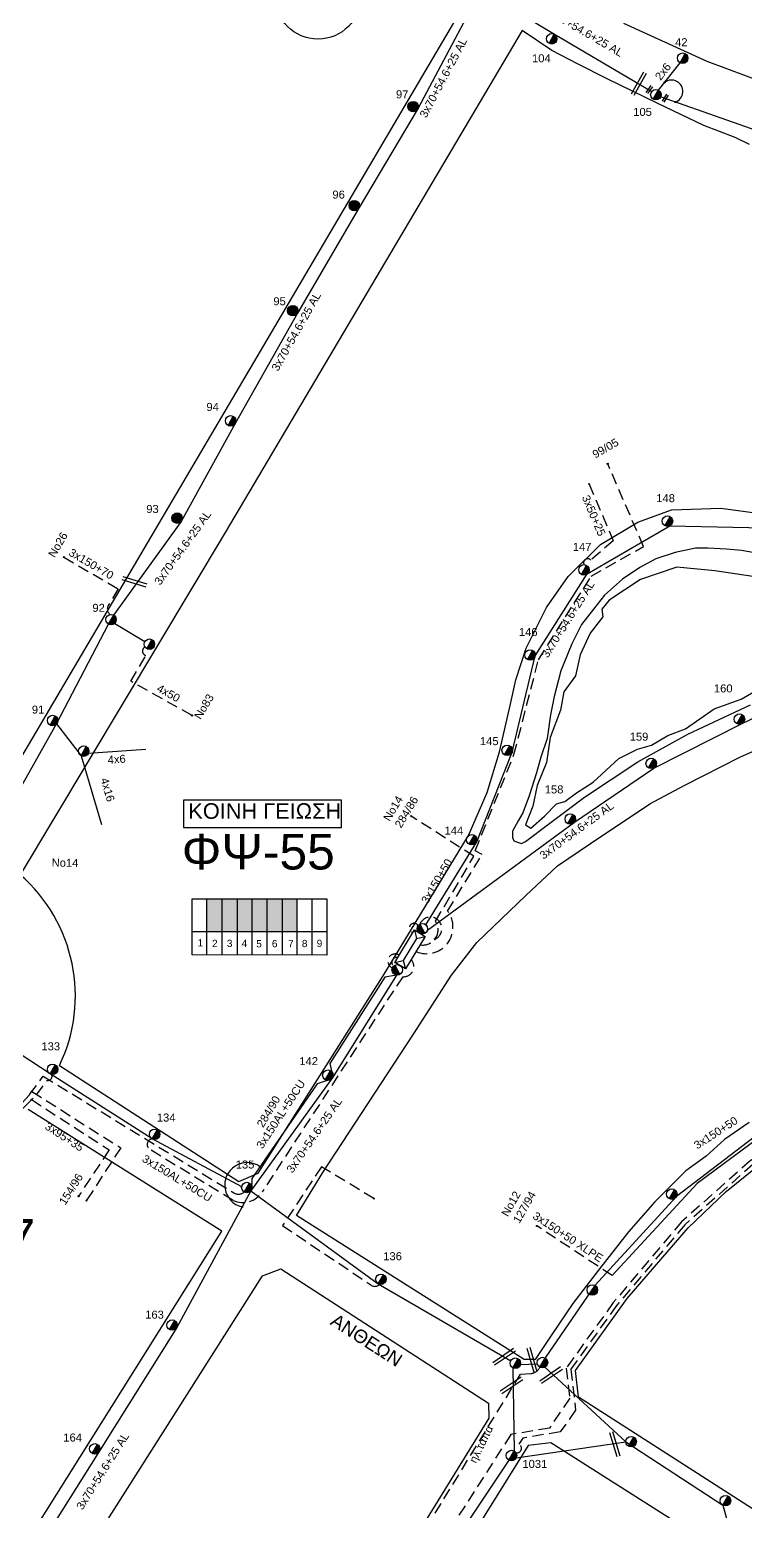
# Model space of a CAD drawing. Header units: millimetres. Extents: x 1421 to 11257, y 848 to 1896.
# Drawn here: x 10140.3 to 10301.2, y 1117.1 to 1450.4 of the extents above; entities that cross this region are included whole.
import ezdxf
from ezdxf.enums import TextEntityAlignment as Align

# ---------------------------------------------------------------- set-up
doc = ezdxf.new("R2010")
doc.units = ezdxf.units.MM
doc.linetypes.add('DASHED', pattern=[19.05, 12.7, -6.35])
for name, color, linetype, lineweight in [('.15AL', 7, 'DASHED', 30), ('2x6', 7, 'SYN_LINE', 30), ('3x150+50', 7, 'Continuous', 30), ('3x150+50 XLPE', 7, 'SYN_LINE', 30), ('3x150+70', 7, 'Continuous', 30), ('3x150+70AL', 7, 'DASHED', 30), ('3x50+25', 7, 'Continuous', 30), ('3x70+54.6+25 AL', 7, 'SYN_LINE', 30), ('4x16', 7, 'Continuous', 30), ('4x50', 7, 'Continuous', 30), ('4x6', 7, 'SYN_LINE', 30), ('Άγνωστα', 7, 'Continuous', 30), ('Καλωδια Χ.Τ 3x95+35', 7, 'DASHED', 30), ('Καλώδια ΧΤ   3x150AL+50CU', 7, 'DASHED', 30)]:
    doc.layers.add(name, color=color, linetype=linetype, lineweight=lineweight)
for name, color, linetype in [('Pillar OTE', 7, 'Continuous'), ('TEXT ΚΑΛΩΔΙΩΝ', 7, 'Continuous'), ('ΑΓΝΩΣΤΟ ΥΠΟΓΕΙΟ ΚΑΛΩΔΙΟ', 7, 'DASHED'), ('Επιγραφές - Σχήματα', 7, 'Continuous'), ('Μηχανική τομή', 7, 'Continuous'), ('Στύλος Ξύλινος', 7, 'Continuous'), ('Στύλος Ξύλινος @ 1', 7, 'Continuous'), ('Στύλος ΦΜ', 7, 'Continuous'), ('Στύλος ΦΜ @ 1', 7, 'Continuous'), ('Συνδέσεις', 7, 'Continuous'), ('Τομή', 7, 'Continuous'), ('Υποσταθμός εναέριος 2 στύλων', 7, 'Continuous'), ('Υποσταθμός πόλεως', 7, 'Continuous'), ('Υπόβαθρο ΔΕΗ', 7, 'Continuous')]:
    doc.layers.add(name, color=color, linetype=linetype)
doc.styles.add('arial', font='ARIAL.TTF', dxfattribs={"height": 3})
doc.styles.get("Standard").update_dxf_attribs({"font": 'ARIAL.TTF', "height": 1.8})
doc.linetypes.add('SYN_LINE', pattern='A,0.5,-0.0001,["/\\/\\/\\/",Standard,S=0.1,R=0,X=0,Y=-0.05],-0.25', length=0.7501)

# ---------------------------------------------------------------- blocks, each defined once
blk = doc.blocks.new('ΥΠΑΡΧΩΝ ΤΣΙΜΕΝΤΕΝΙΟΣ ΣΤΥΛΟΣ')
at = {"layer": 'Στύλος ΦΜ'}
blk.add_hatch(color=7, dxfattribs=at).paths.add_polyline_path([(-1.29, -2.28, 0.574793), (2.62, 0, 0.268822), (1.3, 2.27)])
at = {"layer": 'Στύλος ΦΜ', "color": 7}
blk.add_line((-1.29, -2.28), (1.3, 2.27), dxfattribs=at)
blk.add_circle((0, 0), 2.62, dxfattribs=at)
at = {"layer": 'Στύλος ΦΜ', "flags": 4}
for tag, p in [('ΑΡΙΘΜΟΣ', (-4.68, 8.05)), ('ΤΥΠΟΣ', (-4.91, 3.03))]:
    blk.add_attdef(tag, p, '', height=4, dxfattribs=at)
blk = doc.blocks.new('ΥΠΑΡΧΩΝ ΞΥΛΙΝΟΣ ΣΤΥΛΟΣ')
at = {"layer": 'Στύλος Ξύλινος'}
h = blk.add_hatch(color=7, dxfattribs=at)
h.paths.add_polyline_path([(-2.62, 0, 0.270008), (-1.29, -2.28), (1.3, 2.27, 0.576266)])
h.paths.add_polyline_path([(-1.29, -2.28, 0.574793), (2.62, 0, 0.268822), (1.3, 2.27)])
at = {"layer": 'Στύλος Ξύλινος', "color": 7}
blk.add_line((-1.29, -2.28), (1.3, 2.27), dxfattribs=at)
blk.add_circle((0, 0), 2.62, dxfattribs=at)
at = {"layer": 'Στύλος Ξύλινος', "color": 1, "flags": 4}
for tag, p in [('ΑΡΙΘΜΟΣ', (-4.91, 8.6)), ('ΤΥΠΟΣ', (-4.85, 3.39))]:
    blk.add_attdef(tag, p, '', height=4, dxfattribs=at)
blk = doc.blocks.new('_ΣΥΝΔΕΣΗ')
at = {"layer": 'Συνδέσεις', "linetype": 'SYN_LINE', "ltscale": 40}
blk.add_hatch(color=256, dxfattribs=at).paths.add_polyline_path([(0.5, 0, 1), (-0.5, 0, 1)])
at = {"layer": 'Συνδέσεις'}
blk.add_circle((0, 0), 0.5, dxfattribs=at)
blk = doc.blocks.new('ΥΠΟΣΤΑΘΜΟΣ ΕΝΑΕΡΙΟΣ ΕΠΙ 2 ΣΤΥΛΩΝ')
at = {"layer": 'Υποσταθμός εναέριος 2 στύλων', "linetype": 'Continuous'}
for points in [[(-11.97, -2.11, 0.574793), (-8.45, -0.07, 0.268822), (-9.64, 1.98)], [(9.68, -2.15, 0.574793), (13.19, -0.1, 0.268822), (12.01, 1.95)]]:
    blk.add_hatch(color=256, dxfattribs=at).paths.add_polyline_path(points)
for p, q in [((-11.97, -2.11), (-9.64, 1.98)), ((9.68, -2.15), (12.01, 1.95))]:
    blk.add_line(p, q, dxfattribs=at)
for centre in [(-10.81, -0.07), (10.84, -0.1)]:
    blk.add_circle(centre, 2.36, dxfattribs=at)
at = {"layer": 'Υποσταθμός πόλεως', "linetype": 'Continuous', "ltscale": 40}
blk.add_lwpolyline([(-8.57, 2.82), (8.57, 2.82), (8.57, -2.82), (-8.57, -2.82)], close=True, dxfattribs=at)
for points in [[(-5.75, 0), (-8.57, 2.82)], [(-8.57, -2.82), (-5.75, 0)], [(-5.75, 0), (5.75, 0)], [(5.75, 0), (8.57, 2.82)], [(8.57, -2.82), (5.75, 0)]]:
    blk.add_lwpolyline(points, dxfattribs=at)
at = {"layer": 'Υποσταθμός εναέριος 2 στύλων', "ltscale": 40, "flags": 1}
for tag, p in [('ΜΕΤΑΣΧΗΜΑΤΙΣΜΟΣ', (14.09, 2.51)), ('ΙΣΧΥΣ', (14.07, -0.28)), ('ΑΡΙΘΜΟΣ', (14.19, -3))]:
    blk.add_attdef(tag, p, '', height=1.8, dxfattribs=at)
blk = doc.blocks.new('ΤΟΜΗ')
at = {"layer": 'Τομή', "ltscale": 40}
for p, q in [((11.3, -0.6), (-11.4, -0.6)), ((11.3, -3.4), (-11.4, -3.4))]:
    blk.add_line(p, q, dxfattribs=at)
blk = doc.blocks.new('A$C01BB34F8')
at = {"layer": 'Άγνωστα', "color": 7}
note = blk.add_mtext_dynamic_manual_height_columns('ηλ.ταπα\\P', width=1.8, gutter_width=12.5, heights=[0.0453, 0], dxfattribs=dict(at, insert=(0.37, 2.43), char_height=1.8, attachment_point=1, rotation=2.4309))
for column, words in zip(note.columns.linked_columns, ['\\P']):
    column.text = words
blk = doc.blocks.new('ΜΗΧΑΝΙΚΗ ΤΟΜΗ')
at = {"layer": 'Μηχανική τομή', "ltscale": 40}
for p, q in [((-3.8, 1.2), (3.8, 1.2)), ((3.8, -0.3), (-3.8, -0.3))]:
    blk.add_line(p, q, dxfattribs=at)

msp = doc.modelspace()

# ---------------------------------------------------------------- hatches: boundary and pattern name
at = {"layer": 'Καλώδια ΧΤ   3x150AL+50CU', "linetype": 'DASHED', "lineweight": -3, "ltscale": 0.2}
h = msp.add_hatch(color=27, dxfattribs=at)
h.dxf.hatch_style = 1
h.paths.add_polyline_path([(10183.57, 1254.91), (10180.13, 1254.92), (10180.13, 1247.55), (10183.57, 1247.55)])
h = msp.add_hatch(color=6, dxfattribs=at)
h.dxf.hatch_style = 1
h.paths.add_polyline_path([(10183.57, 1247.55), (10187.01, 1247.55), (10187.01, 1254.91), (10183.57, 1254.91)])
h = msp.add_hatch(color=133, dxfattribs=at)
h.dxf.hatch_style = 1
h.paths.add_polyline_path([(10190.3, 1254.91), (10187.01, 1254.91), (10187.01, 1247.55), (10190.3, 1247.54)])
h = msp.add_hatch(color=30, dxfattribs=at)
h.dxf.hatch_style = 1
h.paths.add_polyline_path([(10193.6, 1254.91), (10190.3, 1254.91), (10190.3, 1247.55), (10193.6, 1247.54)])
h = msp.add_hatch(color=62, dxfattribs=at)
h.dxf.hatch_style = 1
h.paths.add_polyline_path([(10193.69, 1247.54), (10197.09, 1247.54), (10197.09, 1254.91), (10193.69, 1254.91)])
h = msp.add_hatch(color=151, dxfattribs=at)
h.dxf.hatch_style = 1
h.paths.add_polyline_path([(10197.09, 1247.54), (10200.48, 1247.54), (10200.48, 1254.91), (10197.09, 1254.91)])

# ---------------------------------------------------------------- linework, layer by layer
at = {"layer": '.15AL', "color": 6, "linetype": 'DASHED', "lineweight": -3, "ltscale": 0.2}
msp.add_lwpolyline([(10217.66, 1187.48), (10205.89, 1194.65), (10197.12, 1181.43), (10216.79, 1168.2, 0.403969), (10219, 1168.18, 9.191715)], format="xyb", dxfattribs=at)
at = {"lineweight": -3, "ltscale": 0.2}
msp.add_circle((10205.1, 1457.96), 9.67, dxfattribs=at)
at = {"layer": '2x6', "color": 27, "linetype": 'SYN_LINE', "lineweight": -3, "ltscale": 10}
msp.add_lwpolyline([(10281.64, 1436.8), (10286.5, 1442.97)], dxfattribs=at)
at = {"layer": '3x150+50', "color": 151, "linetype": 'DASHED', "lineweight": -3, "ltscale": 0.2}
msp.add_lwpolyline([(10227.14, 1243.05, 0.768237), (10234.24, 1252.17), (10241.99, 1264.86), (10240.47, 1265.73), (10249.16, 1287.35), (10254.67, 1308.7), (10266.52, 1327.48), (10278.3, 1334.19), (10270.23, 1352.74)], format="xyb", dxfattribs=at)
at = {"layer": '3x150+50', "color": 62, "linetype": 'DASHED', "lineweight": -3, "ltscale": 0.2}
msp.add_lwpolyline([(10228.07, 1244.57, 0.65939), (10231.54, 1249.86), (10240.16, 1264.49), (10226.06, 1273.5)], format="xyb", dxfattribs=at)
at = {"layer": '3x150+50', "color": 206, "linetype": 'DASHED', "lineweight": -3, "ltscale": 0.2}
msp.add_lwpolyline([(10140.78, 1211.57), (10160.75, 1198.9), (10153.07, 1187.04)], dxfattribs=at)
at = {"layer": '3x150+50', "color": 62, "linetype": 'DASHED', "lineweight": -3, "ltscale": 0.2}
msp.add_arc((10230.37, 1248.21), 2.58, 292.6683, 157.6113, dxfattribs=at)
at = {"layer": '3x150+50', "color": 30, "linetype": 'DASHED', "lineweight": -3, "ltscale": 0.2}
msp.add_arc((10226.68, 1248.37), 1.04, 27.1323, 258.0314, dxfattribs=at)
at = {"layer": '3x150+50', "color": 133, "linetype": 'DASHED', "lineweight": -3, "ltscale": 0.2}
msp.add_arc((10222.46, 1240.87), 1.64, 56.854, 247.4903, dxfattribs=at)
at = {"layer": '3x150+50', "color": 6, "linetype": 'DASHED', "lineweight": -3, "ltscale": 0.2}
msp.add_arc((10222.82, 1240.61), 1.12, 79.0027, 229.5998, dxfattribs=at)
at = {"layer": '3x150+50 XLPE', "color": 2, "linetype": 'DASHED', "lineweight": -3, "ltscale": 0.2}
msp.add_lwpolyline([(10271.24, 1170.15), (10254.32, 1181.33)], dxfattribs=at)
at = {"layer": '3x150+70', "color": 151, "linetype": 'DASHED', "lineweight": -3, "ltscale": 0.2}
msp.add_lwpolyline([(10147.98, 1331.78), (10160.16, 1324.64), (10157.96, 1320.88, 0.376875), (10158.35, 1318.87, 3.695546)], format="xyb", dxfattribs=at)
at = {"layer": '3x150+70AL', "color": 206, "linetype": 'DASHED', "lineweight": -3, "ltscale": 0.2}
msp.add_lwpolyline([(10100.12, 1202.07, 0.314076), (10138.56, 1208.95), (10140.28, 1210.9), (10143.35, 1215), (10186.2, 1188.76, 0.328952), (10188.54, 1188.96)], format="xyb", dxfattribs=at)
at = {"layer": '3x150+70AL', "color": 1, "linetype": 'DASHED', "lineweight": -3, "ltscale": 0.2}
msp.add_lwpolyline([(10108.58, 1194.52), (10111.88, 1194.44, -0.512235), (10113.9, 1197.94, 0.202707), (10139.27, 1208.25), (10141.79, 1210.84), (10144.22, 1214.07, 0.600838), (10145.23, 1215.4)], format="xyb", dxfattribs=at)
at = {"layer": '3x50+25', "color": 62, "linetype": 'DASHED', "lineweight": -3, "ltscale": 0.2}
msp.add_lwpolyline([(10266.07, 1348.19), (10271.48, 1335.44), (10266.42, 1331.12, 0.879903), (10264.91, 1330.09, 3.95066)], format="xyb", dxfattribs=at)
at = {"layer": '3x70+54.6+25 AL', "color": 133, "linetype": 'SYN_LINE', "lineweight": -3, "ltscale": 15}
for points in [[(10237.77, 1461.77), (10258.24, 1449.38), (10280.16, 1436.54)], [(10222.74, 1237.76), (10220.15, 1237.32), (10207.78, 1217.89), (10208.41, 1214.79)], [(10208.09, 1214.34), (10204.93, 1213.29), (10190.24, 1192), (10190.13, 1189.38)], [(10190.02, 1189.22), (10173.37, 1158.52), (10155.78, 1130.37), (10139.25, 1104.12), (10122.93, 1078.93), (10107.51, 1053.85), (10100.95, 1043.53), (10091.05, 1030.3)]]:
    msp.add_lwpolyline(points, dxfattribs=at)
at = {"layer": '3x70+54.6+25 AL', "color": 151, "linetype": 'SYN_LINE', "lineweight": -3, "ltscale": 15}
for points in [[(10238.98, 1454.24), (10227.62, 1432.75), (10214.37, 1410.43), (10200.47, 1386.65), (10186.47, 1361.81), (10174.36, 1339.81), (10159.17, 1318.74)], [(10109.04, 1241.54), (10130.59, 1266.39), (10146.34, 1294.24), (10158.01, 1316.69)]]:
    msp.add_lwpolyline(points, dxfattribs=at)
at = {"layer": '3x70+54.6+25 AL', "color": 27, "linetype": 'SYN_LINE', "lineweight": -3, "ltscale": 15}
for points in [[(10466.63, 1422.1), (10462.74, 1421.54), (10443.68, 1418.8), (10418.6, 1416.63), (10390.63, 1415.48), (10360.24, 1416.72), (10330.03, 1421.11), (10305.33, 1427.15), (10282.14, 1435.31)], [(10187.95, 1190.13), (10167.8, 1200.93), (10144.86, 1215.54), (10108.52, 1239.35), (10084.67, 1254.6), (10065.94, 1265.61), (10049.62, 1276.39)], [(10344.11, 1219.9), (10311.12, 1207.34), (10285.68, 1187.92), (10267.37, 1167.95), (10256.15, 1151.63)]]:
    msp.add_lwpolyline(points, dxfattribs=at)
at = {"layer": '3x70+54.6+25 AL', "color": 62, "linetype": 'SYN_LINE', "lineweight": -3, "ltscale": 15}
msp.add_lwpolyline([(10229.34, 1249.05), (10240.78, 1267.76), (10248.75, 1287.92), (10253.93, 1309.54), (10265.63, 1328), (10284.19, 1338.82), (10305.47, 1338.33), (10326, 1332.56), (10351.52, 1327.87)], dxfattribs=at)
at = {"layer": '3x70+54.6+25 AL', "color": 30, "linetype": 'SYN_LINE', "lineweight": -3, "ltscale": 15}
msp.add_lwpolyline([(10229.71, 1247.9), (10262.78, 1272.19), (10280.58, 1284.34), (10300.59, 1294.41), (10316.29, 1301.85), (10334.86, 1308.38), (10349.88, 1313.53), (10367.12, 1324.97), (10387.82, 1325.2), (10416.02, 1328.74), (10436.09, 1337.59)], dxfattribs=at)
at = {"layer": '3x70+54.6+25 AL', "color": 151, "linetype": 'SYN_LINE', "lineweight": -3, "ltscale": 10}
msp.add_lwpolyline([(10159.42, 1316.88), (10166.18, 1312.79)], dxfattribs=at)
at = {"layer": '3x70+54.6+25 AL', "color": 6, "linetype": 'SYN_LINE', "lineweight": -3, "ltscale": 15}
msp.add_lwpolyline([(10222.74, 1237.76), (10208.41, 1214.79), (10190.02, 1189.22), (10218.66, 1168.31), (10248.42, 1150.99)], dxfattribs=at)
at = {"layer": '3x70+54.6+25 AL', "color": 2, "linetype": 'Continuous', "lineweight": -3, "ltscale": 0.2}
msp.add_lwpolyline([(10340, 1216.77), (10333.1, 1215), (10323.6, 1211.57), (10314.97, 1207.55), (10309.97, 1204.53), (10304.24, 1201.13), (10304.24, 1201.13), (10290.37, 1190.86), (10290.37, 1190.86), (10271.24, 1170.15), (10271.24, 1170.15), (10271.24, 1170.15)], dxfattribs=at)
at = {"layer": '3x70+54.6+25 AL', "color": 27, "linetype": 'SYN_LINE', "lineweight": -3, "ltscale": 5}
msp.add_lwpolyline([(10254.44, 1150.27), (10250.59, 1150.12)], dxfattribs=at)
at = {"layer": '3x70+54.6+25 AL', "color": 1, "linetype": 'SYN_LINE', "lineweight": -3, "ltscale": 15}
for points in [[(10248.88, 1149.42), (10249.18, 1130.7)], [(10249.66, 1129.17), (10274.32, 1132.74)], [(10248.02, 1128.65), (10230.41, 1102.2), (10212.19, 1072.73), (10194.66, 1043.87)]]:
    msp.add_lwpolyline(points, dxfattribs=at)
at = {"layer": '3x70+54.6+25 AL', "color": 5, "linetype": 'SYN_LINE', "lineweight": -3, "ltscale": 15}
msp.add_lwpolyline([(10256.07, 1149.54), (10274.32, 1132.74), (10296.13, 1118.5), (10300.73, 1101.65)], dxfattribs=at)
at = {"layer": '4x16', "color": 151, "linetype": 'SYN_LINE', "lineweight": -3, "ltscale": 15}
msp.add_lwpolyline([(10146.34, 1294.24), (10151.86, 1287.1), (10156.4, 1271.62)], dxfattribs=at)
at = {"layer": '4x50', "color": 151, "linetype": 'DASHED', "lineweight": -3, "ltscale": 0.2}
msp.add_lwpolyline([(10176.79, 1296.16), (10163.06, 1303.84), (10166.39, 1309.63, -0.663048), (10166.21, 1311.56, 16.963286)], format="xyb", dxfattribs=at)
at = {"layer": '4x6', "color": 151, "linetype": 'SYN_LINE', "lineweight": -3, "ltscale": 15}
msp.add_lwpolyline([(10153.52, 1287.65), (10166.39, 1288.6)], dxfattribs=at)
at = {"layer": 'Pillar OTE', "lineweight": -3, "ltscale": 40}
for points in [[(10176.8, 1242.28), (10176.8, 1254.92), (10207.13, 1254.91), (10207.13, 1242.25), (10176.8, 1242.28)], [(10180.13, 1242.27), (10180.13, 1254.92)], [(10183.57, 1242.27), (10183.57, 1254.91)], [(10187.01, 1242.27), (10187.01, 1254.91)], [(10190.3, 1242.26), (10190.3, 1254.91)], [(10193.69, 1242.26), (10193.69, 1254.91)], [(10197.09, 1242.26), (10197.09, 1254.91)], [(10200.42, 1242.25), (10200.42, 1254.91)], [(10203.81, 1242.25), (10203.81, 1254.91)], [(10176.8, 1247.56), (10207.13, 1247.53)]]:
    msp.add_lwpolyline(points, dxfattribs=at)
at = {"layer": 'ΑΓΝΩΣΤΟ ΥΠΟΓΕΙΟ ΚΑΛΩΔΙΟ', "color": 27, "linetype": 'DASHED', "lineweight": -3, "ltscale": 0.2}
msp.add_lwpolyline([(10175.98, 1026.54), (10176.84, 1028.93), (10181.62, 1036.95), (10184.47, 1041.25), (10189.04, 1048.01), (10227.44, 1110.22), (10250.63, 1147.96), (10252.99, 1148.15, 0.277838), (10254.98, 1149.58, 2.290705)], format="xyb", dxfattribs=at)
at = {"layer": 'Επιγραφές - Σχήματα', "color": 206, "lineweight": -3}
msp.add_lwpolyline([(10174.87, 1270.93), (10210.38, 1270.93), (10210.38, 1277.1), (10174.87, 1277.1)], close=True, dxfattribs=at)
at = {"layer": 'Καλωδια Χ.Τ 3x95+35', "color": 1, "linetype": 'DASHED', "lineweight": -3, "ltscale": 0.2}
msp.add_lwpolyline([(10140.72, 1209.74), (10158.17, 1198.43), (10151.3, 1188.02)], dxfattribs=at)
at = {"layer": 'Καλώδια ΧΤ   3x150AL+50CU', "color": 27, "linetype": 'DASHED', "lineweight": -3, "ltscale": 0.2}
msp.add_lwpolyline([(10226.05, 1241.26, -0.685236), (10224.15, 1237.4), (10192.57, 1189, -0.369747), (10186.02, 1187.09), (10167.34, 1198.51, -0.689839), (10167.8, 1200.93, -1.113629)], format="xyb", dxfattribs=at)
at = {"layer": 'Καλώδια ΧΤ   3x150AL+50CU', "color": 133, "linetype": 'DASHED', "lineweight": -3, "ltscale": 0.2}
msp.add_lwpolyline([(10363.29, 1189.68, 0.566834), (10366.11, 1188.3, 0.54076), (10372.51, 1195.99), (10377.4, 1203.59), (10374.12, 1210.11), (10371.92, 1220.91), (10326.05, 1208.12), (10313.74, 1203.08), (10302.29, 1195.99), (10286.86, 1182.29), (10271.49, 1164.09), (10260.92, 1149.37), (10261.71, 1142.6), (10257.16, 1135.85), (10248.45, 1134.42), (10218.1, 1087.09), (10233.34, 1076.89)], format="xyb", dxfattribs=at)
at = {"layer": 'Καλώδια ΧΤ   3x150AL+50CU', "color": 1, "linetype": 'DASHED', "lineweight": -3, "ltscale": 0.2}
msp.add_lwpolyline([(10363.93, 1190.67, 0.566834), (10366.75, 1189.29, 0.506562), (10371.84, 1196.43), (10376.38, 1203.48), (10373.14, 1209.92), (10371.16, 1219.66), (10326.38, 1207.17), (10314.2, 1202.18), (10302.89, 1195.18), (10287.57, 1181.59), (10272.28, 1163.48), (10261.95, 1149.1), (10263.03, 1139.89), (10259.58, 1135.01), (10251.12, 1133.6), (10250.29, 1132.25, -0.869013), (10249.6, 1130.3, 10.969836)], format="xyb", dxfattribs=at)
at = {"layer": 'Υπόβαθρο ΔΕΗ', "lineweight": -3, "ltscale": 0.1}
for points in [[(10273.77, 1451.88), (10292.53, 1443.36), (10310.24, 1436.72), (10321.31, 1432.57), (10329.75, 1430.92), (10343.3, 1428.28), (10362.46, 1425.63), (10382.84, 1424.55), (10399.1, 1424.66), (10416.73, 1425.17), (10431.9, 1426.58), (10445.48, 1428.59), (10454.42, 1430.39), (10459.79, 1436.5), (10441.19, 1503.87)], [(10127.03, 1266.97), (10134.55, 1280.18), (10236.4, 1453.26)], [(10302.13, 1424.61), (10298.86, 1426.17), (10291.88, 1428.85), (10281.51, 1433.79), (10270.11, 1439.34), (10263.45, 1442.72), (10257.65, 1445.77), (10251, 1450.23), (10184.27, 1337.32), (10138.18, 1260.33)], [(10146.99, 1217.44), (10187.28, 1191.33), (10191.63, 1193.22), (10219.75, 1237.6), (10228.2, 1251.51), (10238.96, 1269.19), (10243.16, 1278.85), (10245.94, 1287.98), (10248.3, 1298.41), (10249.61, 1304.19), (10251.92, 1311.28), (10256.49, 1320.44), (10261.31, 1327.44), (10268.6, 1334.64), (10277.02, 1339.67), (10284.58, 1342.41), (10295.64, 1342.77), (10303.95, 1341.68)], [(10306.25, 1332.24), (10300.33, 1333.29), (10296.93, 1333.59), (10292.78, 1333.76), (10289.96, 1333.76), (10285.38, 1332.79), (10281.05, 1331.39), (10277.42, 1329.42), (10273.59, 1326.82), (10269.54, 1323.23), (10267.07, 1320.1), (10264.34, 1316.64), (10262.15, 1312.25), (10259.68, 1306.16), (10258.19, 1300.46), (10257.41, 1296.3), (10256.6, 1290.97), (10255.21, 1286.78), (10254.23, 1283.27), (10252.58, 1278.07), (10251.13, 1274.25), (10250.07, 1272.47), (10248.83, 1270.1), (10248.83, 1268.72), (10249.11, 1267.93), (10249.99, 1267.64), (10250.88, 1267.34), (10251.77, 1267.82), (10256.93, 1271.73), (10265.01, 1277.8), (10277, 1285.7), (10288.25, 1291.98), (10302.32, 1298.55)], [(10302.87, 1327.4), (10294.29, 1328.72), (10285.8, 1329.48), (10277.6, 1326.74), (10270.53, 1322.13), (10268.88, 1320.04), (10269.17, 1318.36), (10266.27, 1314.67), (10264.03, 1309.83), (10263, 1305.09), (10260.34, 1301.46), (10259.63, 1297.33), (10257.3, 1291.23), (10256.5, 1285.61), (10254.4, 1280.39), (10253.42, 1275.76), (10251.74, 1271.52), (10252.95, 1270.82), (10256.03, 1273.47), (10258.74, 1276.27), (10260.61, 1276.83), (10263.22, 1278.79), (10266.95, 1281.12), (10272.75, 1286.46), (10276.95, 1288.55), (10280.08, 1289.44), (10283.72, 1291.68), (10287.74, 1293.17), (10294.15, 1297.62), (10300.21, 1299.86), (10304.51, 1302.33)], [(10302.03, 1204.6), (10296.47, 1200.74), (10292.36, 1197.04), (10287.8, 1193.73), (10280.84, 1186.74), (10274.9, 1180.02), (10268.41, 1171.66), (10262.36, 1163.88), (10257.51, 1156.67), (10253.9, 1151.31), (10251.42, 1151.28), (10200.29, 1183.71), (10206.23, 1193.38), (10226.59, 1224.45), (10235.09, 1237.76), (10240.79, 1245.06), (10251.8, 1255.69), (10258.98, 1262.3), (10266.37, 1267.39), (10279.7, 1276.28), (10287.41, 1280.43), (10300.09, 1286.86), (10321.11, 1296.07)], [(10345.75, 1169.04), (10311.7, 1117.51), (10305.72, 1115.83), (10280.35, 1132.13), (10263.7, 1142.83), (10262.99, 1148.84), (10274.59, 1164.98), (10288.29, 1180.89), (10296.85, 1189.06), (10303.49, 1194.38), (10314.65, 1201.29), (10326.7, 1206.22), (10339.04, 1210.3), (10352.73, 1213.91), (10370.39, 1218.41), (10372.16, 1209.72), (10353.53, 1180.82), (10345.75, 1169.04)], [(10089.66, 1030.62), (10183.52, 1180.16), (10139.98, 1207.54)], [(10278.73, 1072.22), (10299.22, 1098.89), (10297.43, 1107.1), (10281.28, 1117.4), (10257.48, 1132.57), (10252.32, 1131.96), (10213.94, 1070.19), (10191.63, 1036.01), (10182.72, 1019.39), (10176.77, 1004.69), (10167.39, 972.82), (10162.91, 951.81), (10160.04, 934.65), (10158.33, 924.81), (10157.27, 918.65), (10160.57, 916.84), (10170.66, 930.44), (10185.78, 949.65), (10204.43, 974.51), (10245.9, 1029.5), (10278.73, 1072.22)]]:
    msp.add_lwpolyline(points, dxfattribs=at)
msp.add_lwpolyline([(10151.42, 933.01), (10097.49, 1021.87), (10137.38, 1083.03), (10192.66, 1170.13), (10196.78, 1171.67), (10243.46, 1141.49), (10243.51, 1138.1), (10218.82, 1098), (10186.73, 1045.76), (10180.24, 1035.87), (10176.01, 1029.09), (10173.05, 1021.85), (10167.2, 1006.78), (10162.9, 991.22), (10158.97, 974.07), (10156.77, 963.52), (10154.93, 954.69), (10153.58, 943.63)], close=True, dxfattribs=at)
at = {"layer": 'Υπόβαθρο ΔΕΗ', "lineweight": -3}
for centre, radius, start, end in [((10284.58, 1436.54), 2.55, 290.135, 127.4122), ((10189.19, 1190.52), 5.05, 55.1274, 257.0326)]:
    msp.add_arc(centre, radius, start, end, dxfattribs=at)
at = {"layer": 'Υπόβαθρο ΔΕΗ', "lineweight": -3, "ltscale": 0.1}
msp.add_arc((10114.4, 1233.09), 36.16, 334.3511, 48.8691, dxfattribs=at)

# ---------------------------------------------------------------- block references
at = {"layer": '3x150+50 XLPE', "color": 7, "linetype": 'DASHED', "lineweight": -3, "ltscale": 0.2, "rotation": 61.27270376043213}
msp.add_blockref('A$C01BB34F8', (10234.6, 1114.31), dxfattribs=at)
at = {"layer": 'Μηχανική τομή', "lineweight": -3, "xscale": 0.2499999999999677, "yscale": 0.2499999999999677, "zscale": 0.2499999999999677}
for p, rotation in [((10279.67, 1436.89), 52.3459720194521), ((10283.28, 1434.95), 57.70694174650547)]:
    msp.add_blockref('ΜΗΧΑΝΙΚΗ ΤΟΜΗ', p, dxfattribs=dict(at, rotation=rotation))
at = {"layer": 'Στύλος Ξύλινος @ 1', "lineweight": -3, "ltscale": 40}
ref = msp.add_blockref('ΥΠΑΡΧΩΝ ΞΥΛΙΝΟΣ ΣΤΥΛΟΣ', (10226.5, 1433.11), dxfattribs=dict(at, xscale=0.4499999999998181, yscale=0.4499999999998181, zscale=0.4499999999998181))
ref.add_attrib('ΑΡΙΘΜΟΣ', '97', (10222.63, 1434.97), dxfattribs={"layer": 'Στύλος Ξύλινος', "height": 1.8, "flags": 4})
ref = msp.add_blockref('ΥΠΑΡΧΩΝ ΞΥΛΙΝΟΣ ΣΤΥΛΟΣ', (10213.26, 1410.85), dxfattribs=dict(at, xscale=0.4499999999998181, yscale=0.4499999999998181, zscale=0.4499999999998181))
ref.add_attrib('ΑΡΙΘΜΟΣ', '96', (10208.34, 1412.42), dxfattribs={"layer": 'Στύλος Ξύλινος', "height": 1.8, "flags": 4})
ref = msp.add_blockref('ΥΠΑΡΧΩΝ ΞΥΛΙΝΟΣ ΣΤΥΛΟΣ', (10199.43, 1387.21), dxfattribs=dict(at, xscale=0.4499999999998181, yscale=0.4499999999998181, zscale=0.4499999999998181))
ref.add_attrib('ΑΡΙΘΜΟΣ', '95', (10195.07, 1388.43), dxfattribs={"layer": 'Στύλος Ξύλινος', "height": 1.8, "flags": 4})
ref = msp.add_blockref('ΥΠΑΡΧΩΝ ΞΥΛΙΝΟΣ ΣΤΥΛΟΣ', (10173.44, 1340.55), dxfattribs=dict(at, xscale=0.4499999999998181, yscale=0.4499999999998181, zscale=0.4499999999998181))
ref.add_attrib('ΑΡΙΘΜΟΣ', '93', (10166.5, 1341.7), dxfattribs={"layer": 'Στύλος Ξύλινος', "height": 1.8, "flags": 4})
at = {"layer": 'Στύλος ΦΜ @ 1', "color": 1, "lineweight": -3, "ltscale": 40}
ref = msp.add_blockref('ΥΠΑΡΧΩΝ ΤΣΙΜΕΝΤΕΝΙΟΣ ΣΤΥΛΟΣ', (10257.65, 1448.36), dxfattribs=dict(at, xscale=0.4499999999998181, yscale=0.4499999999998181, zscale=0.4499999999998181))
ref.add_attrib('ΑΡΙΘΜΟΣ', '104', (10253.22, 1443.08), dxfattribs={"layer": 'Στύλος ΦΜ', "height": 1.8, "flags": 4})
ref = msp.add_blockref('ΥΠΑΡΧΩΝ ΤΣΙΜΕΝΤΕΝΙΟΣ ΣΤΥΛΟΣ', (10287.09, 1444), dxfattribs=dict(at, xscale=0.4499999999998181, yscale=0.4499999999998181, zscale=0.4499999999998181))
ref.add_attrib('ΑΡΙΘΜΟΣ', '42', (10285.39, 1446.7), dxfattribs={"layer": 'Στύλος ΦΜ', "height": 1.8, "flags": 4})
ref = msp.add_blockref('ΥΠΑΡΧΩΝ ΤΣΙΜΕΝΤΕΝΙΟΣ ΣΤΥΛΟΣ', (10281.06, 1435.78), dxfattribs=dict(at, xscale=0.4499999999998181, yscale=0.4499999999998181, zscale=0.4499999999998181))
ref.add_attrib('ΑΡΙΘΜΟΣ', '105', (10275.97, 1431.02), dxfattribs={"layer": 'Στύλος ΦΜ', "height": 1.8, "flags": 4})
ref = msp.add_blockref('ΥΠΑΡΧΩΝ ΤΣΙΜΕΝΤΕΝΙΟΣ ΣΤΥΛΟΣ', (10185.47, 1362.43), dxfattribs=dict(at, xscale=0.4499999999998181, yscale=0.4499999999998181, zscale=0.4499999999998181))
ref.add_attrib('ΑΡΙΘΜΟΣ', '94', (10180.02, 1364.66), dxfattribs={"layer": 'Στύλος ΦΜ', "height": 1.8, "flags": 4})
ref = msp.add_blockref('ΥΠΑΡΧΩΝ ΤΣΙΜΕΝΤΕΝΙΟΣ ΣΤΥΛΟΣ', (10283.66, 1339.87), dxfattribs=dict(at, xscale=0.4499999999998181, yscale=0.4499999999998181, zscale=0.4499999999998181))
ref.add_attrib('ΑΡΙΘΜΟΣ', '148', (10281.15, 1344.14), dxfattribs={"layer": 'Στύλος ΦΜ', "height": 1.8, "flags": 4})
ref = msp.add_blockref('ΥΠΑΡΧΩΝ ΤΣΙΜΕΝΤΕΝΙΟΣ ΣΤΥΛΟΣ', (10264.89, 1328.91), dxfattribs=dict(at, xscale=0.4499999999998181, yscale=0.4499999999998181, zscale=0.4499999999998181))
ref.add_attrib('ΑΡΙΘΜΟΣ', '147', (10262.38, 1333.18), dxfattribs={"layer": 'Στύλος ΦΜ', "height": 1.8, "flags": 4})
ref = msp.add_blockref('ΥΠΑΡΧΩΝ ΤΣΙΜΕΝΤΕΝΙΟΣ ΣΤΥΛΟΣ', (10158.59, 1317.72), dxfattribs=dict(at, xscale=0.4499999999998181, yscale=0.4499999999998181, zscale=0.4499999999998181))
ref.add_attrib('ΑΡΙΘΜΟΣ', '92', (10154.39, 1319.47), dxfattribs={"layer": 'Στύλος ΦΜ', "height": 1.8, "flags": 4})
at = {"layer": 'Στύλος ΦΜ @ 1', "color": 1, "lineweight": -3, "ltscale": 40, "xscale": 0.4499999999998181, "yscale": 0.4499999999998181, "zscale": 0.4499999999998181}
for p in [(10167.2, 1312.19), (10152.44, 1288.13), (10284.65, 1188.49), (10266.78, 1166.93), (10249.46, 1150.45), (10255.57, 1150.6), (10275.5, 1132.81), (10296.71, 1119.53)]:
    msp.add_blockref('ΥΠΑΡΧΩΝ ΤΣΙΜΕΝΤΕΝΙΟΣ ΣΤΥΛΟΣ', p, dxfattribs=at)
at = {"layer": 'Στύλος ΦΜ @ 1', "color": 1, "lineweight": -3, "ltscale": 40}
ref = msp.add_blockref('ΥΠΑΡΧΩΝ ΤΣΙΜΕΝΤΕΝΙΟΣ ΣΤΥΛΟΣ', (10252.78, 1309.76), dxfattribs=dict(at, xscale=0.4499999999998181, yscale=0.4499999999998181, zscale=0.4499999999998181))
ref.add_attrib('ΑΡΙΘΜΟΣ', '146', (10250.27, 1314.03), dxfattribs={"layer": 'Στύλος ΦΜ', "height": 1.8, "flags": 4})
ref = msp.add_blockref('ΥΠΑΡΧΩΝ ΤΣΙΜΕΝΤΕΝΙΟΣ ΣΤΥΛΟΣ', (10299.85, 1295.33), dxfattribs=dict(at, xscale=0.4499999999998181, yscale=0.4499999999998181, zscale=0.4499999999998181))
ref.add_attrib('ΑΡΙΘΜΟΣ', '160', (10294.11, 1301.34), dxfattribs={"layer": 'Στύλος ΦΜ', "height": 1.8, "flags": 4})
ref = msp.add_blockref('ΥΠΑΡΧΩΝ ΤΣΙΜΕΝΤΕΝΙΟΣ ΣΤΥΛΟΣ', (10145.45, 1295.02), dxfattribs=dict(at, xscale=0.4499999999998181, yscale=0.4499999999998181, zscale=0.4499999999998181))
ref.add_attrib('ΑΡΙΘΜΟΣ', '91', (10140.78, 1296.58), dxfattribs={"layer": 'Στύλος ΦΜ', "height": 1.8, "flags": 4})
ref = msp.add_blockref('ΥΠΑΡΧΩΝ ΤΣΙΜΕΝΤΕΝΙΟΣ ΣΤΥΛΟΣ', (10247.64, 1288.32), dxfattribs=dict(at, xscale=0.4499999999998181, yscale=0.4499999999998181, zscale=0.4499999999998181))
ref.add_attrib('ΑΡΙΘΜΟΣ', '145', (10241.51, 1289.48), dxfattribs={"layer": 'Στύλος ΦΜ', "height": 1.8, "flags": 4})
ref = msp.add_blockref('ΥΠΑΡΧΩΝ ΤΣΙΜΕΝΤΕΝΙΟΣ ΣΤΥΛΟΣ', (10280.01, 1285.38), dxfattribs=dict(at, xscale=0.4499999999998181, yscale=0.4499999999998181, zscale=0.4499999999998181))
ref.add_attrib('ΑΡΙΘΜΟΣ', '159', (10275.18, 1290.49), dxfattribs={"layer": 'Στύλος ΦΜ', "height": 1.8, "flags": 4})
ref = msp.add_blockref('ΥΠΑΡΧΩΝ ΤΣΙΜΕΝΤΕΝΙΟΣ ΣΤΥΛΟΣ', (10261.82, 1272.87), dxfattribs=dict(at, xscale=0.4499999999998181, yscale=0.4499999999998181, zscale=0.4499999999998181))
ref.add_attrib('ΑΡΙΘΜΟΣ', '158', (10256.08, 1278.62), dxfattribs={"layer": 'Στύλος ΦΜ', "height": 1.8, "flags": 4})
ref = msp.add_blockref('ΥΠΑΡΧΩΝ ΤΣΙΜΕΝΤΕΝΙΟΣ ΣΤΥΛΟΣ', (10239.68, 1268.2), dxfattribs=dict(at, xscale=0.4499999999998181, yscale=0.4499999999998181, zscale=0.4499999999998181))
ref.add_attrib('ΑΡΙΘΜΟΣ', '144', (10233.55, 1269.36), dxfattribs={"layer": 'Στύλος ΦΜ', "height": 1.8, "flags": 4})
ref = msp.add_blockref('ΥΠΑΡΧΩΝ ΤΣΙΜΕΝΤΕΝΙΟΣ ΣΤΥΛΟΣ', (10145.44, 1216.56), dxfattribs=dict(at, xscale=0.4499999999998181, yscale=0.4499999999998181, zscale=0.4499999999998181))
ref.add_attrib('ΑΡΙΘΜΟΣ', '133', (10142.93, 1220.83), dxfattribs={"layer": 'Στύλος ΦΜ', "height": 1.8, "flags": 4})
ref = msp.add_blockref('ΥΠΑΡΧΩΝ ΤΣΙΜΕΝΤΕΝΙΟΣ ΣΤΥΛΟΣ', (10207.32, 1215.24), dxfattribs=dict(at, xscale=0.4499999999998181, yscale=0.4499999999998181, zscale=0.4499999999998181))
ref.add_attrib('ΑΡΙΘΜΟΣ', '142', (10200.91, 1217.5), dxfattribs={"layer": 'Στύλος ΦΜ', "height": 1.8, "flags": 4})
ref = msp.add_blockref('ΥΠΑΡΧΩΝ ΤΣΙΜΕΝΤΕΝΙΟΣ ΣΤΥΛΟΣ', (10168.38, 1201.95), dxfattribs=dict(at, xscale=0.4499999999998181, yscale=0.4499999999998181, zscale=0.4499999999998181))
ref.add_attrib('ΑΡΙΘΜΟΣ', '134', (10168.88, 1204.82), dxfattribs={"layer": 'Στύλος ΦΜ', "height": 1.8, "flags": 4})
ref = msp.add_blockref('ΥΠΑΡΧΩΝ ΤΣΙΜΕΝΤΕΝΙΟΣ ΣΤΥΛΟΣ', (10189.12, 1189.98), dxfattribs=dict(at, xscale=0.4499999999998181, yscale=0.4499999999998181, zscale=0.4499999999998181))
ref.add_attrib('ΑΡΙΘΜΟΣ', '135', (10186.61, 1194.25), dxfattribs={"layer": 'Στύλος ΦΜ', "height": 1.8, "flags": 4})
ref = msp.add_blockref('ΥΠΑΡΧΩΝ ΤΣΙΜΕΝΤΕΝΙΟΣ ΣΤΥΛΟΣ', (10219.24, 1169.34), dxfattribs=dict(at, xscale=0.4499999999998181, yscale=0.4499999999998181, zscale=0.4499999999998181))
ref.add_attrib('ΑΡΙΘΜΟΣ', '136', (10219.77, 1173.62), dxfattribs={"layer": 'Στύλος ΦΜ', "height": 1.8, "flags": 4})
ref = msp.add_blockref('ΥΠΑΡΧΩΝ ΤΣΙΜΕΝΤΕΝΙΟΣ ΣΤΥΛΟΣ', (10172.31, 1159.04), dxfattribs=dict(at, xscale=0.4499999999998181, yscale=0.4499999999998181, zscale=0.4499999999998181))
ref.add_attrib('ΑΡΙΘΜΟΣ', '163', (10166.26, 1160.48), dxfattribs={"layer": 'Στύλος ΦΜ', "height": 1.8, "flags": 4})
ref = msp.add_blockref('ΥΠΑΡΧΩΝ ΤΣΙΜΕΝΤΕΝΙΟΣ ΣΤΥΛΟΣ', (10154.92, 1131.18), dxfattribs=dict(at, xscale=0.4499999999998181, yscale=0.4499999999998181, zscale=0.4499999999998181))
ref.add_attrib('ΑΡΙΘΜΟΣ', '164', (10147.85, 1132.84), dxfattribs={"layer": 'Στύλος ΦΜ', "height": 1.8, "flags": 4})
ref = msp.add_blockref('ΥΠΑΡΧΩΝ ΤΣΙΜΕΝΤΕΝΙΟΣ ΣΤΥΛΟΣ', (10248.6, 1129.68), dxfattribs=dict(at, xscale=0.4499999999998181, yscale=0.4499999999998181, zscale=0.4499999999998181))
ref.add_attrib('ΑΡΙΘΜΟΣ', '1031', (10251.06, 1126.9), dxfattribs={"layer": 'Στύλος ΦΜ', "height": 1.8, "flags": 4})
at = {"layer": 'Συνδέσεις', "lineweight": -3, "xscale": 0.25, "yscale": 0.25, "zscale": 0.25, "rotation": 19.7859342955034}
for p in [(10283.03, 1438.56), (10285.45, 1434.14)]:
    msp.add_blockref('_ΣΥΝΔΕΣΗ', p, dxfattribs=at)
at = {"layer": 'Συνδέσεις', "lineweight": -3, "xscale": 0.25, "yscale": 0.25, "zscale": 0.25}
for p in [(10270.23, 1352.75), (10266.07, 1348.2), (10147.98, 1331.78), (10176.79, 1296.16), (10226.06, 1273.5), (10231.37, 1245.83), (10140.78, 1211.57), (10140.72, 1209.74), (10192.07, 1194.67), (10151.3, 1188.02), (10153.07, 1187.05), (10153.07, 1187.05), (10217.66, 1187.49), (10188.05, 1185.6), (10254.32, 1181.33)]:
    msp.add_blockref('_ΣΥΝΔΕΣΗ', p, dxfattribs=at)
at = {"layer": 'Τομή', "lineweight": -3}
for p, xscale, yscale, zscale, rotation in [((10277.72, 1438.06), 0.2499999999999998, 0.2499999999999998, 0.2499999999999998, 240.6115070724809), ((10164.05, 1326.65), 0.2499999999999998, 0.2499999999999998, 0.2499999999999998, 343.4331387606395), ((10246.66, 1152.3), 0.2499999999999999, 0.2499999999999999, 0.2499999999999999, 34.12016759528842), ((10252.69, 1151.11), 0.2499999999999999, 0.2499999999999999, 0.2499999999999999, 106.6429257412633), ((10248.35, 1145.86), 0.2499999999999999, 0.2499999999999999, 0.2499999999999999, 34.12016759528842), ((10257.22, 1148.17), 0.2499999999999999, 0.2499999999999999, 0.2499999999999999, 34.12016759528842), ((10271.34, 1132.14), 0.2499999999999999, 0.2499999999999999, 0.2499999999999999, 106.6429257412633)]:
    msp.add_blockref('ΤΟΜΗ', p, dxfattribs=dict(at, xscale=xscale, yscale=yscale, zscale=zscale, rotation=rotation))
at = {"layer": 'Υποσταθμός εναέριος 2 στύλων', "lineweight": -3, "xscale": 0.4999999999999996, "yscale": 0.4999999999999996, "zscale": 0.4999999999999996, "rotation": 238.6927947856083}
msp.add_blockref('ΥΠΟΣΤΑΘΜΟΣ ΕΝΑΕΡΙΟΣ ΕΠΙ 2 ΣΤΥΛΩΝ', (10225.78, 1243.53), dxfattribs=at)

# ---------------------------------------------------------------- texts
at = {"lineweight": -3, "ltscale": 30, "char_height": 1.63, "width": 11.2573, "attachment_point": 1}
for s, insert in [('1', (10178.04, 1245.84)), ('2', (10181.28, 1245.7)), ('3', (10184.61, 1245.7)), ('4', (10187.92, 1245.7)), ('5', (10191.22, 1245.62)), ('6', (10194.74, 1245.65)), ('7', (10198.37, 1245.65)), ('8', (10201.48, 1245.68)), ('9', (10204.81, 1245.7))]:
    msp.add_mtext(s, dxfattribs=dict(at, insert=insert))
at = {"layer": 'TEXT ΚΑΛΩΔΙΩΝ', "lineweight": -3, "ltscale": 15, "style": 'arial'}
for s, rotation, p in [('3x70+54.6+25 AL', 329.634, (10264.92, 1450.04)), ('3x70+54.6+25 AL', 62.1397, (10233.28, 1439.61)), ('2x6', 51.771, (10282.66, 1441)), ('3x70+54.6+25 AL', 60.5971, (10200.21, 1382.53)), ('3x50+25', 292.9926, (10267.11, 1341.12)), ('3x70+54.6+25 AL', 54.2225, (10174.69, 1333.89)), ('3x150+70', 329.6226, (10154.14, 1330.26)), ('3x70+54.6+25 AL', 57.6327, (10261.3, 1317.81)), ('4x50', 330.8012, (10171.5, 1301.18)), ('4x6', 4.2278, (10159.84, 1286.31)), ('4x16', 286.3392, (10157.82, 1279.46)), ('3x70+54.6+25 AL', 36.3012, (10263.25, 1270.3)), ('3x150+50', 59.4736, (10231.8, 1258.89)), ('3x150+50', 33.0009, (10294.52, 1202.29)), ('3x150+50 XLPE', 326.5472, (10261.3, 1178.87))]:
    msp.add_text(s, height=1.8, rotation=rotation, dxfattribs=at).set_placement(p, align=Align.MIDDLE_CENTER)
at = {"layer": 'TEXT ΚΑΛΩΔΙΩΝ', "lineweight": -3, "ltscale": 0.2, "style": 'arial'}
for s, rotation, p in [('3x150AL+50CU', 56.8724, (10196.73, 1206.47)), (' 3x70+54.6+25 AL', 55.3866, (10204.06, 1201.46)), (' 3x95+35', 327.0549, (10147.81, 1201.57)), ('3x150AL+50CU', 328.555, (10173.45, 1192.07)), ('  3x70+54.6+25 AL', 57.8039, (10156.32, 1125.6))]:
    msp.add_text(s, height=1.8, rotation=rotation, dxfattribs=at).set_placement(p, align=Align.MIDDLE_CENTER)
at = {"layer": 'Άγνωστα', "lineweight": -3, "ltscale": 0.2, "char_height": 1.8, "width": 18.6352, "attachment_point": 1, "style": 'arial'}
for s, insert, rotation in [('99/05', (10266.55, 1355.48), 30), ('No26', (10144.34, 1332.42), 59.745), ('No83', (10177.16, 1296.05), 59), ('No14\\P284/86', (10219.66, 1273.14), 59), ('No14', (10145.25, 1263.99), 359), ('284/90', (10191.22, 1204.24), 59), ('154/96', (10146.77, 1186.84), 57.8145), ('No12\\P127/94', (10246.21, 1184.16), 60.2186)]:
    msp.add_mtext(s, dxfattribs=dict(at, insert=insert, rotation=rotation))
at = {"layer": 'Επιγραφές - Σχήματα', "color": 206, "lineweight": -3, "insert": (10175.96, 1276.42), "char_height": 3.5, "width": 35.1311, "attachment_point": 1}
msp.add_mtext('KOINH ΓΕΙΩΣΗ', dxfattribs=at)
at = {"layer": 'Υπόβαθρο ΔΕΗ', "lineweight": -3, "ltscale": 0.1, "style": 'arial'}
msp.add_text('ΑΝΘΕΩΝ', height=3, rotation=327.1146, dxfattribs=at).set_placement((10216.03, 1155.65), align=Align.MIDDLE_CENTER)
at = {"layer": 'Υπόβαθρο ΔΕΗ', "lineweight": -3, "char_height": 8, "width": 84.6573, "attachment_point": 1}
for s, insert in [('ΦΨ-55', (10174.47, 1269.51)), ('ΦΨ-107', (10100.91, 1182.89))]:
    msp.add_mtext(s, dxfattribs=dict(at, insert=insert))

doc.saveas('drawing.dxf')
